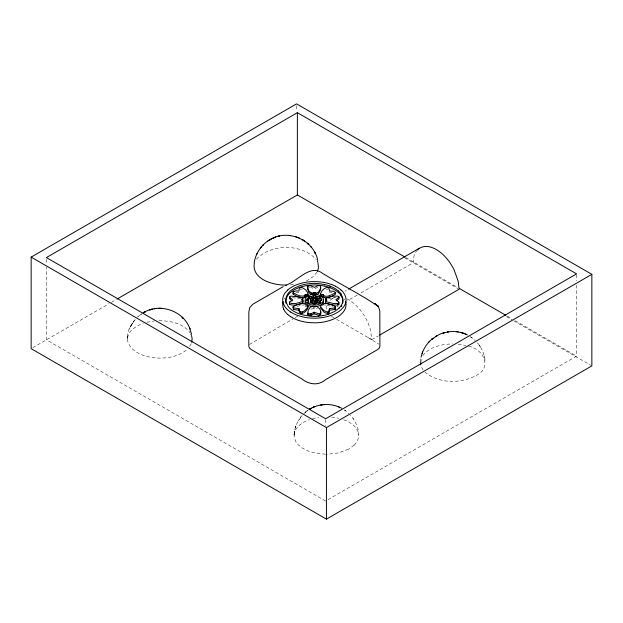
<?xml version="1.0" encoding="UTF-8"?>
<svg xmlns="http://www.w3.org/2000/svg" width="623" height="623" viewBox="0 0 623 623"><rect width="100%" height="100%" fill="white"/><g stroke="black" fill="none" stroke-linecap="round" stroke-linejoin="round"><path stroke-width="0.47" stroke-dasharray="3.12 2.34" d="M135.253 319.537C105.443 355.126 167.026 368.863 187.585 348.911M336.646 319.381L371.767 339.66L370.607 330.486A32.731 18.9 60 0 0 363.295 314.148A32.7 18.877 60 0 0 354.822 304.265A32.435 18.729 60 0 0 345.555 298.3M325.518 454.253L313.019 452.578L307.24 450.616L302.311 448.054L298.417 444.939L296.057 442.042L294.282 437.891L294.126 434.122L294.04 435.041M294.103 434.356L294.952 429.076M127.435 338.772L127.497 338.071M294.033 435.158C294.632 427.059 302.552 422.083 309.483 419.637M127.45 338.468L127.622 336.661M127.52 337.806C128.922 330.167 136.46 325.689 143.228 323.337M294.772 429.8L297.101 423.048L302.132 415.455L300.543 417.363L301.587 416.071M130.168 327.542L129.514 329.154M191.253 343.74L189.026 347.338M299.11 419.419L298.238 420.844M316.959 272.103L313.276 276.635L306.181 281.105M133.665 321.569L133.143 322.278L134.7 320.214L134.186 320.861M422.783 355.601C429.73 346.668 441.956 344.091 452.726 343.912M417.355 249.916L415.72 252.081A32.645 18.846 60 0 0 413.213 261.387L413.236 262.774L360.094 293.425M256.38 259.176C271.332 243.414 301.781 243.437 316.406 259.659M354.191 445.134C363.131 436.801 357.189 422.846 350.43 415.12M303.829 413.672L308.058 410.191L306.804 411.087L307.474 410.604M354.168 445.157L348.678 449.105M139.583 315.363L137.652 317.045L141.678 313.836L140.276 314.849M329.98 300.387L334.185 297.412M249.496 344.449L292.989 318.867M371.767 339.66L378.293 335.867M344.916 291.26L346.349 290.427M336.817 306.882L338.266 306.033M32.809 347.696L109.064 303.666M111.517 302.248L116.408 299.429M295.318 317.52L297.646 316.173M357.181 295.107L347.712 300.566M328.064 499.623L576.579 356.138L576.579 285.023M348.413 449.245L338.211 452.96L327.052 454.26M332.043 298.627L334.387 297.451M317.87 287.172L314.475 288.877L310.682 287.343M300.169 289.251L302.21 289.119M310.877 309.055L315.627 308.541L317.154 308.883M297.062 306.29L304.094 304.857M312.473 418.687L318.789 417.394M146.896 322.255L154.426 320.946M328.298 298.806L333.36 297.685L336.085 297.693M293.488 284.61L288.036 285.077M309.063 287.133L309.927 287.032M158.888 320.689C170.149 320.713 183.279 323.259 190.225 333.001M326.281 289.15L328.103 289.158M295.863 292.522L299.048 292.522M292.366 297.63L300.886 298.822M324.303 305.013L326.117 305.021M313.642 308.541L314.553 308.541M329.474 292.569L331.927 292.724M305.005 306.43L307.053 306.563M458.178 344.161L465.794 345.469M331.584 417.091L338.873 418.29M327.028 305.192L332.939 306.859M468.535 346.248C482.981 348.607 492.762 367.313 476.431 375.358C460.81 383.877 439.028 383.838 424.972 372.149M343.67 419.746C350.422 422.184 357.929 426.957 358.739 434.753M405.775 257.525L457.78 287.553M507.348 316.165L511.335 318.47M515.33 320.775L576.579 356.138M404.615 257.797L457.936 288.581M506.437 316.585L512.106 319.856M513.726 320.79L591.032 365.421M331.397 316.352L333.983 317.847M325.627 501.024L46.421 339.831L46.421 267.002M368.053 337.518L378.667 344.052M470.038 336.482L475.248 340.524M472.133 337.868L470.824 337.004M345.695 410.798L344.838 410.23L348.864 413.508M344.41 409.934L345.235 410.495M477.452 342.852C481.898 348.016 484.616 354.619 485.13 361.41M423.118 370.07L421.039 366.246M352.922 418.243L353.49 419.077M344.503 298.876L344.971 299.795M484.585 357.586L484.235 355.912M576.579 274.735L576.579 280.739M325.627 419.629L325.627 425.626M296.564 105.739L296.564 110.411M46.421 259.285L46.421 263.576M326.156 309.101A32.435 18.729 60 0 1 326.974 305.652M284.228 298.876A31.625 18.262 0 0 1 284.789 297.973M294.492 431.186L294.243 432.767L294.492 431.186M295.637 426.724L295.372 427.542L295.878 426.023L295.606 426.802M130.947 325.993L130.55 326.764L131.36 325.237L130.947 325.993M132.652 322.994L131.772 324.474L132.652 322.994M305.652 412.021L305.013 412.574L306.22 411.538L305.652 412.021M479.858 346.069L479.367 345.321L480.278 346.715L479.858 346.069"/><path stroke-width="0.93" d="M307.879 286.136C307.077 289.469 308.595 294.313 312.45 294.772L314.724 293.986L316.539 294.78L318.579 293.604L320.611 289.804L320.604 286.416L319.685 285.63L317.87 285.622L314.475 287.328L309.927 285.482L307.879 286.136C307.116 289.002 309.405 292.958 312.45 293.223L314.724 292.436L316.539 293.231L318.579 292.047L320.611 288.254M254.161 262.766C255.492 253.997 260.624 245.883 267.983 240.922M320.206 301.361L320.206 302.91L319.755 301.096L320.206 301.361L319.988 302.801L318.626 303.323L316.577 302.934L315.448 304.11L313.182 304.102L311.812 303.058L309.997 303.315L308.175 302.529L308.626 301.213L308.175 303.027L308.175 301.477M320.066 298.573L318.828 297.926L316.328 298.316L315.643 295.59L313.595 295.45L311.788 296.501L308.377 296.891L308.159 298.067L308.844 298.464L308.844 300.013L306.796 300.668L306.796 299.118L308.844 298.464M320.401 293.892L322.208 290.482L324.015 288.908L326.281 287.6L328.103 287.608L329.014 288.394L329.474 291.019L333.562 291.284L335.61 292.467L335.61 294.017C333.079 295.909 324.404 300.364 323.36 296.096L321.772 296.229L320.401 295.442L320.401 293.892L321.772 294.679L323.36 294.547C324.404 298.814 333.079 294.36 335.61 292.467M421.07 357.22C422.651 349.768 426.926 342.915 432.985 338.297L431.825 339.239L438.958 334.606L442.766 333.071L448.607 331.818L447.571 331.942M328.882 311.336L329.551 308.587L335.221 307.941L335.221 306.625L332.939 305.309L326.117 303.471L324.303 303.463L322.948 305.036L320.907 305.169L320.456 306.212L321.141 307.653L324.108 310.675L327.519 312.123L328.882 311.336L328.882 312.886L327.519 313.673L324.108 312.224L320.456 307.762M328.882 312.886L329.551 308.587M420.891 359.362L420.665 364.883M191.736 342.268L192.149 338.577L191.549 335.704M322.932 303.44L323.61 299.398L322.691 297.56L319.046 295.201L315.861 294.406L312.684 294.406A10.03 5.794 0 0 0 305.208 298.721L305.215 302.63C309.296 308.035 318.119 307.894 322.932 303.44L323.61 300.948L322.994 299.725M254.277 263.334C251.894 279.688 273.645 285.381 286.307 285.093M289.555 303.526L289.555 304.312C293.682 306.275 298.767 304.429 302.723 302.755L302.949 300.551L301.579 300.021L301.579 299.499L302.934 298.456L300.886 297.272L290.661 296.073L289.531 296.992L289.531 298.542L292.039 300.909M302.723 302.755L302.949 300.551M422.121 353.459L422.635 352.011M379.921 346.443L379.166 348.296L377.18 349.83L325.408 379.742C318.322 386.05 308.65 384.492 301.734 378.831L251.24 349.573L249.418 348.047L248.811 346.248L248.85 312.139L249.621 307.762L252.774 304.265L283.27 286.596M256.816 254.098L257.065 253.514M317.426 271.285L318.47 267.89L317.979 262.82M260.453 248.055L261.403 246.903M428.593 342.354L429.629 341.279M262.376 245.766L263.412 244.683L263.046 245.065M318.151 298.869L317.473 299.523L318.158 302.256L317.029 302.381L315.892 303.565L312.715 303.557L311.804 302.505L310.441 302.241L310.893 300.434L310.433 298.861L311.57 298.729L312.473 297.677L315.877 297.553L317.021 298.736L318.151 298.869L318.151 300.418L317.473 301.073M319.739 298.479L321.336 298.869L321.336 300.418L319.739 300.029L319.739 298.479L320.424 297.825L319.965 296.774L317.006 296.377L316.328 296.766M339.068 308.12L334.535 311.531L328.625 314.148M287.795 289.921L285.42 292.444A31.664 18.285 0 0 0 283.784 295.17A31.415 18.137 0 0 0 282.85 297.973A31.866 18.402 0 0 0 282.678 299.889L283.068 302.747A31.29 18.067 0 0 0 283.761 304.624M417.355 249.916C426.848 241.218 440.259 250.602 446.777 258.607A32.855 18.97 60 0 1 453.941 269.471L458.185 281.191L459.104 289.251L379.75 335.026M289.531 298.542L290.03 298.144M325.65 300.294L325.65 298.744L327.457 297.436L333.36 296.135L337.9 296.143L339.037 297.327L335.867 299.679L338.834 302.171L338.834 302.957L337.931 303.487L333.391 303.479L327.02 301.898L325.432 300.979L325.432 302.529L327.02 303.448L333.391 305.029L337.931 305.036L338.834 304.515L338.834 302.171M289.555 304.312L289.555 301.976L292.724 299.881L289.531 296.992M322.932 301.89C318.119 306.345 309.296 306.485 305.215 301.08M267.672 241.124L270.935 239.185M436.7 335.774L435.422 336.576M309.327 409.381L311.321 408.236L310.028 408.953C319.568 403.206 332.075 403.026 341.832 408.345M419.31 248.25L348.498 289.181M310.028 408.953L310.589 408.626L309.888 409.015M285.63 285.248C297 281.946 310.153 263.482 322.403 273.295C340.929 284.509 360.444 294.282 378.348 306.423L379.82 310.9L379.913 345.843M31.15 257.104L296.564 103.87L591.85 274.354L591.85 365.896L326.436 519.13L31.15 348.646L31.15 257.104L326.436 427.588L591.85 274.354M297.373 112.685L46.421 257.572L325.627 418.773L576.579 273.879L297.373 112.685L297.373 194.944L117.225 298.954M293.145 291.751L293.145 292.537C296.416 294.936 301.298 297.202 305.192 295.575L305.192 294.523L307.007 294.523L307.918 294.001L307.91 292.95L305.628 289.804L302.21 287.569L300.169 287.701L299.04 289.399L299.048 290.972L295.863 290.972L293.145 291.751L293.145 294.087C296.416 296.486 301.298 298.752 305.192 297.124L305.192 294.523M305.192 297.124L305.192 296.073L307.918 295.551L307.918 294.001M308.377 296.891L308.377 298.44L311.788 298.051L313.595 297L315.643 297.14L316.328 298.316M312.255 299.383L313.61 298.596L315.425 298.604L316.57 300.045L315.666 300.831L314.078 300.964L312.255 300.169L312.255 299.383L312.255 300.932M310.441 302.241L310.893 301.984M315.892 303.565L315.892 301.485L318.158 300.707M292.981 306.828L293.441 307.879L299.118 308.806L299.351 310.776C302.007 314.459 306.648 309.172 307.964 306.586L307.964 305.543L305.005 304.881L305.231 303.962L304.094 303.308L297.062 304.74L292.981 306.828L293.441 309.429L299.118 310.355L299.351 312.325C302.007 316.009 306.648 310.721 307.964 308.136L307.964 305.543M325.432 300.979L327.013 300.06L325.65 298.744M336.622 300.792L339.037 298.876L339.037 296.797M307.77 313.011C309.421 315.199 312.333 313.073 314.124 312.232L319.576 314.078L320.938 312.505L320.471 310.145L319.326 308.44L316.593 306.337L313.642 306.991L312.279 306.204L310.013 307.513L308.206 310.394L307.77 314.56C309.421 316.749 312.333 314.623 314.124 313.782L319.576 315.627L320.938 314.054L320.471 311.695M143.142 312.91C159.457 302.373 183.645 310.706 190.015 329.014L189.384 327.496L191.456 333.881M143.882 312.489L145.432 311.671L143.882 312.489L144.668 312.061M271.114 239.084L270.102 239.614C287.888 228.509 313.813 239.894 317.777 260.422M273.287 238.017L272.165 238.531M302.723 301.205C298.767 302.879 293.682 304.725 289.555 302.762L289.555 301.976M314.21 406.842L315.106 406.546M335.221 306.625L335.221 309.491L329.551 310.137M322.075 404.786L320.767 405.005L322.34 404.755M154.247 308.782L155.797 308.533M447.711 331.927C454.369 330.821 461.355 331.934 467.382 334.956M319.755 301.096L321.795 300.185L321.336 298.869M315.892 301.485L315.892 302.015L312.715 302.007L311.804 300.956L310.441 300.691M160.485 308.307L158.818 308.362L161.668 308.323M316.336 299.126L316.336 300.675L313.61 300.146L313.61 298.596M289.298 235.502L290.567 235.634M458.279 331.958L456.721 331.755M324.591 284.516L318.828 283.621A28.86 16.657 0 0 0 314.366 283.418A28.642 16.541 0 0 0 309.904 283.621A28.292 16.338 0 0 0 305.55 284.228L302.77 284.843A28.121 16.237 0 0 0 298.838 286.082L294.196 288.247L290.45 290.918A28.121 16.237 0 0 0 288.317 293.192L287.242 294.796A28.292 16.338 0 0 0 286.471 296.462A28.642 16.541 0 0 0 285.848 299.889A28.432 16.416 0 0 0 286.198 302.466L288.309 306.586A28.565 16.486 0 0 0 290.443 308.852L292.203 310.246A28.339 16.362 0 0 0 296.416 312.684L298.83 313.696A28.557 16.486 0 0 0 302.762 314.926L309.904 316.149A28.502 16.455 0 0 0 314.366 316.352M462.422 332.962L461.098 332.55M296.891 237.137L295.816 236.787M329.902 286.074L332.316 287.094A28.339 16.362 0 0 1 336.529 289.524L338.289 290.918M329.902 287.631L332.316 288.644A28.339 16.362 0 0 1 336.529 291.073L338.289 292.467M339.582 407.278L338.25 406.718M466.518 334.535L465.147 333.944M308.626 301.213L306.804 300.426L306.796 299.118M298.658 237.815L299.718 238.29M335.571 286.292L337.915 287.647A31.882 18.41 0 0 1 340.937 289.921M297.373 194.944L404.973 257.065M459.385 288.48L505.751 315.246M317.481 301.859L318.158 302.256M290.816 312.131L293.16 313.486A31.882 18.41 0 0 0 297.109 315.23A31.796 18.355 0 0 0 306.166 317.559A31.29 18.067 0 0 0 309.405 317.956L314.366 318.182A31.866 18.402 0 0 0 319.326 317.956A31.415 18.137 0 0 0 322.566 317.559A31.625 18.262 0 0 0 327.285 316.577L331.623 315.23A31.664 18.285 0 0 0 335.563 313.486L337.915 312.131A31.664 18.285 0 0 0 340.937 309.849L343.312 307.326A31.625 18.262 0 0 0 344.971 304.624A31.415 18.137 0 0 0 345.664 302.747A31.866 18.402 0 0 0 346.053 299.889L345.874 297.973A31.726 18.316 0 0 0 344.503 294.235L343.312 292.444A31.664 18.285 0 0 0 340.937 289.936M290.816 316.772L293.16 318.127A31.882 18.41 0 0 0 297.109 319.872A31.796 18.355 0 0 0 306.166 322.2A31.29 18.067 0 0 0 309.405 322.597L314.366 322.823A31.866 18.402 0 0 0 319.326 322.597A31.415 18.137 0 0 0 322.566 322.2A31.625 18.262 0 0 0 327.285 321.227L331.623 319.872A31.664 18.285 0 0 0 335.563 318.127L337.915 316.772A31.664 18.285 0 0 0 340.937 314.49L343.312 311.975A31.625 18.262 0 0 0 344.971 309.265A31.415 18.137 0 0 0 345.664 307.396A31.866 18.402 0 0 0 346.053 304.53L345.874 302.622M303.23 240.166L304.709 241.148L302.334 239.575M307.334 243.157L308.089 243.85M311.134 247.012L310.488 246.264M340.991 293.986L342.533 297.311A28.86 16.657 0 0 1 342.884 299.889A28.642 16.541 0 0 1 342.261 303.308A28.292 16.338 0 0 1 341.49 304.974A28.642 16.541 0 0 1 339.052 308.144M317.271 261.216L317.675 262.01M314.623 252.19L315.417 253.756L315.028 252.969M190.942 334.333L191.261 335.018M335.221 308.175L335.221 309.491M307.91 294.508L307.918 295.551M307.762 313.517L307.77 314.56M293.145 293.301L293.145 294.087M338.834 303.72L338.834 304.515M337.931 303.487L337.931 305.036M327.519 312.123L327.519 313.673M326.436 427.588L326.436 519.13M323.594 295.987L323.594 297.537M323.36 294.547L323.368 297.412M321.772 294.679L321.772 296.229M320.604 286.416L320.604 287.966M319.965 296.774L319.965 298.324M319.576 314.078L319.576 315.627M317.006 296.377L317.006 297.926M317.029 300.831L317.029 302.381M316.539 293.231L316.539 294.78M315.877 297.553L315.877 299.102M315.635 293.231L315.635 294.78M315.643 295.59L315.643 297.14M315.425 298.604L315.425 300.154M314.989 301.75L314.989 303.3M314.724 292.436L314.724 293.986M314.124 312.232L314.124 313.782M313.813 292.436L313.813 293.986M313.595 295.45L313.595 297M312.715 301.742L312.715 303.557M312.45 293.223L312.45 294.772M311.788 296.501L311.788 298.051M311.804 300.956L311.804 302.505M311.321 293.09L311.321 294.64M310.947 313.805L310.947 315.355M310.433 298.861L310.433 300.411M309.74 296.369L309.74 297.919M308.907 313.93L308.907 315.479M307.707 298.588L307.707 300.138M307.007 294.523L307.007 296.073M304.289 296.096L304.289 297.646M302.934 298.456L302.934 300.006M302.311 311.959L302.311 313.509M300.722 312.084L300.722 313.634M299.118 308.806L299.118 310.355M293.441 307.879L293.441 309.429M287.818 289.936A31.664 18.285 0 0 1 290.84 287.662L293.168 286.292A31.664 18.285 0 0 1 297.132 284.563L301.477 283.177A31.664 18.285 0 0 1 306.189 282.235A31.415 18.137 0 0 1 311.056 281.697A31.866 18.402 0 0 1 314.366 281.596L317.675 281.697A31.726 18.316 0 0 1 324.155 282.492L327.254 283.177A31.664 18.285 0 0 1 331.623 284.563M345.656 301.641A31.866 18.402 0 0 1 345.874 302.591M323.181 315.55A28.292 16.338 0 0 1 318.828 316.149M328.555 314.202A28.642 16.541 0 0 1 323.103 315.604M318.719 316.211A28.642 16.541 0 0 1 314.257 316.414M341.918 305.698A28.292 16.338 0 0 1 341.49 306.524M342.728 303.16A28.642 16.541 0 0 0 342.884 301.439A28.86 16.657 0 0 0 342.533 298.861M324.653 284.524A28.642 16.541 0 0 1 329.964 286.082M338.406 290.957A28.642 16.541 0 0 1 341.116 294.025M331.74 284.563A31.866 18.402 0 0 1 335.688 286.315M286.004 303.16A28.502 16.455 0 0 1 285.887 302.303A28.557 16.486 0 0 1 286.198 298.861A28.292 16.338 0 0 1 287.242 296.346L288.309 294.741A28.121 16.237 0 0 1 290.45 292.467L294.196 289.796L298.838 287.631A28.121 16.237 0 0 1 302.77 286.393L305.55 285.778A28.292 16.338 0 0 1 309.904 285.17A28.642 16.541 0 0 1 314.366 284.968A28.86 16.657 0 0 1 317.348 285.061A28.502 16.455 0 0 1 324.56 286.074M340.96 295.536A28.502 16.455 0 0 1 342.502 298.861M324.653 286.074A28.642 16.541 0 0 1 329.964 287.631M338.406 292.506A28.642 16.541 0 0 1 341.116 295.575M283.068 301.672A31.415 18.137 0 0 0 282.85 302.622A31.866 18.402 0 0 0 282.678 304.53L283.068 307.396A31.29 18.067 0 0 0 283.761 309.265M287.725 314.459A31.796 18.355 0 0 1 283.699 309.226M290.777 316.749A31.882 18.41 0 0 1 287.748 314.475M283.699 304.585A31.796 18.355 0 0 0 287.725 309.81A31.882 18.41 0 0 0 290.777 312.107M270.335 239.52L269.167 240.174L270.335 239.52M313.143 407.349L312.621 407.598L313.906 407.014L313.143 407.349M274.509 237.527L273.45 237.963L275.67 237.098L274.509 237.527M150.984 309.553L149.73 309.95L152.308 309.156L150.984 309.553M444.472 332.651L443.109 333.056L444.472 332.651M279.377 236.062L278.099 236.374L279.377 236.062M323.586 404.615L324.567 404.584L323.586 404.615M463.707 333.398L462.85 333.11L464.19 333.562L463.707 333.398M376.658 305.075L374.773 303.603L378.348 306.423L376.658 305.075M308.229 243.975L307.513 243.32L308.813 244.52L308.229 243.975M183.341 318.485L182.15 317.286L183.341 318.485"/></g></svg>
